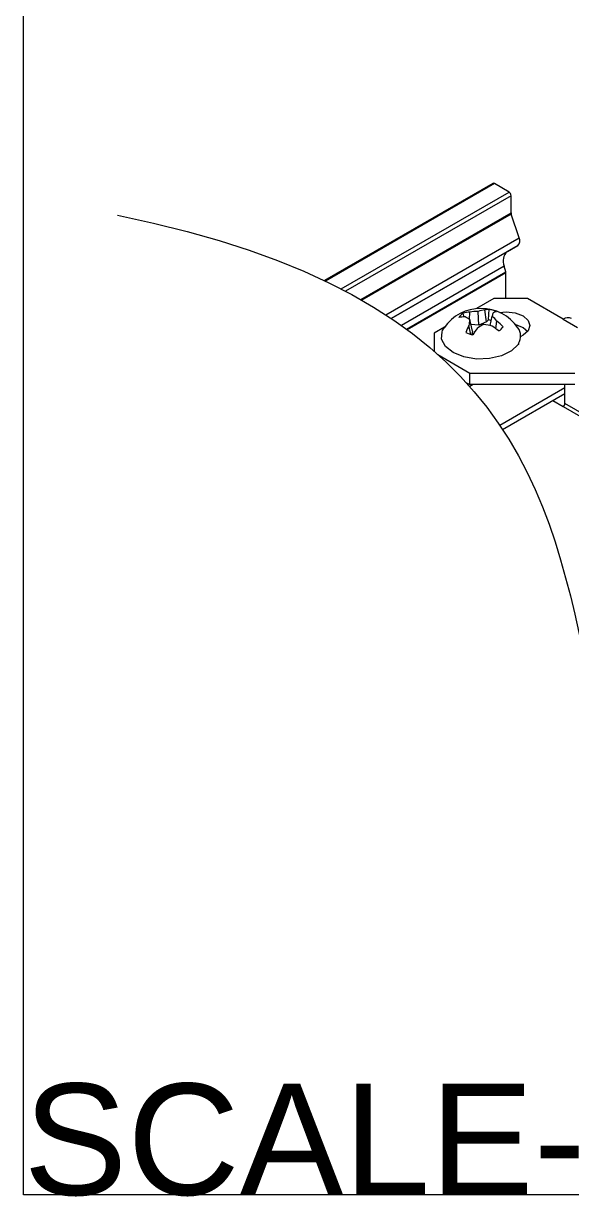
# Model space of a CAD drawing. Extents: x 0 to 8.27, y -9.61 to 0.
# Drawn here: x 0 to 1.845, y -9.614 to -5.663 of the extents above; entities that cross this region are included whole.
import ezdxf

# ---------------------------------------------------------------- set-up
doc = ezdxf.new("R2010")
doc.units = 0
doc.header["$LTSCALE"] = 0.5
doc.header["$MEASUREMENT"] = 0
for name, color, linetype in [('Dimension', 10, 'CONTINUOUS'), ('Hardware', 242, 'CONTINUOUS'), ('Housing', 150, 'CONTINUOUS'), ('Mounting', 4, 'CONTINUOUS')]:
    doc.layers.add(name, color=color, linetype=linetype)
doc.layers.add('Text-Unprinted', color=131, linetype='CONTINUOUS', plot=False)
doc.styles.add('LSAD_Standard', font='arial.ttf')

msp = doc.modelspace()

# ---------------------------------------------------------------- linework, layer by layer
at = {"layer": 'Dimension', "transparency": 16777216}
msp.add_open_spline([(0.3163, -6.3092), (1.6422, -6.5744), (1.7747, -7.2373), (2.0399, -8.5631), (2.1725, -9.226), (3.4983, -9.4912)], degree=3, knots=[0, 0, 0, 0, 1, 1, 2, 2, 2, 2], dxfattribs=at)
at = {"layer": 'Hardware', "transparency": 16777216}
for p, q in [((1.501, -6.6596), (1.5026, -6.6356)), ((1.5324, -6.6793), (1.53, -6.6329)), ((1.5586, -6.6678), (1.5526, -6.628)), ((1.5649, -6.6616), (1.5673, -6.6259)), ((1.4831, -6.6519), (1.4795, -6.6391)), ((1.5114, -6.7), (1.5022, -6.6604)), ((1.5586, -6.6678), (1.5324, -6.6793)), ((1.5649, -6.6616), (1.5586, -6.6678)), ((1.5707, -6.6806), (1.5776, -6.649)), ((1.5902, -6.6911), (1.5936, -6.6663)), ((1.4104, -6.6971), (1.4157, -6.6878)), ((1.5052, -6.7102), (1.4993, -6.6805)), ((1.5324, -6.6793), (1.5061, -6.6772)), ((1.5114, -6.7), (1.5088, -6.7111))]:
    msp.add_line(p, q, dxfattribs=at)
at = {"layer": 'Hardware', "transparency": 16777216, "flags": 128}
msp.add_lwpolyline([(1.6667, -6.741), (1.6649, -6.744), (1.6426, -6.7659), (1.6093, -6.7825), (1.5684, -6.7919), (1.5244, -6.7932), (1.4821, -6.7861), (1.4461, -6.7715), (1.4202, -6.7509), (1.4073, -6.7266), (1.4088, -6.7012), (1.4104, -6.6971)], dxfattribs=at)
at = {"layer": 'Hardware', "transparency": 16777216}
for centre, radius, start, end in [((1.5399, -6.7738), 0.151, 34.7003, 145.2997), ((1.5072, -6.742), 0.1066, 92.4946, 105.0811), ((1.5317, -6.7917), 0.1588, 90.6112, 100.5787), ((1.5649, -6.7398), 0.1125, 96.2803, 108.058), ((1.5661, -6.6693), 0.0434, 88.4097, 108.1412), ((1.5465, -6.7272), 0.1035, 64.2446, 78.4186), ((1.5957, -6.6671), 0.0334, 97.1496, 117.0627), ((1.5062, -6.6804), 0.0492, 122.9451, 146.2686), ((1.4828, -6.7546), 0.103, 88.0706, 99.7577), ((1.4441, -6.7477), 0.1048, 56.4057, 66.3348), ((1.7704, -6.7084), 0.2725, 169.8539, 174.1403), ((1.6554, -6.8782), 0.2278, 117.6306, 124.2508), ((1.5178, -6.89), 0.2159, 74.0106, 81.475), ((1.5443, -6.7467), 0.0875, 69.9677, 76.3443), ((2.7342, -6.9276), 1.1896, 165.8836, 166.4554), ((1.4747, -6.7594), 0.151, 38.0721, 47.0198), ((1.4848, -6.8108), 0.1809, 44.1888, 53.0291), ((1.695, -6.7875), 0.223, 151.3303, 157.9477), ((1.5333, -6.6106), 0.1035, 244.2446, 258.4186), ((1.8535, -6.9243), 0.4017, 144.3216, 148.0995), ((1.4438, -6.8959), 0.2517, 51.5592, 57.9954), ((1.5736, -6.6574), 0.0492, 302.9451, 326.2686), ((1.6251, -6.7164), 0.0483, 329.3385, 36.2673)]:
    msp.add_arc(centre, radius, start, end, dxfattribs=at)
at = {"layer": 'Housing', "transparency": 16777216}
for p, q in [((1.5798, -6.2019), (1.013, -6.5291)), ((1.5848, -6.2024), (1.0162, -6.5306)), ((1.6343, -6.2309), (1.5848, -6.2024)), ((1.0693, -6.5571), (1.6343, -6.2309)), ((1.6414, -6.2432), (1.0841, -6.5649)), ((1.6414, -6.3011), (1.6414, -6.2432)), ((1.1355, -6.5932), (1.6414, -6.3011)), ((1.642, -6.305), (1.1392, -6.5953)), ((1.6684, -6.3855), (1.642, -6.305)), ((1.2196, -6.6445), (1.6684, -6.3855)), ((1.6642, -6.4107), (1.238, -6.6567)), ((1.238, -6.6567), (1.6289, -6.4311)), ((1.6289, -6.4311), (1.6642, -6.4107)), ((1.6182, -6.4806), (1.2722, -6.6804)), ((1.2892, -6.6927), (1.6233, -6.4998)), ((1.6237, -6.5028), (1.2917, -6.6945)), ((1.6233, -6.4998), (1.6182, -6.4806)), ((1.6237, -6.5898), (1.6237, -6.5028)), ((1.6631, -6.6792), (1.6594, -6.6814)), ((1.4927, -6.8755), (1.4942, -6.8747)), ((1.5141, -6.8795), (1.5023, -6.8863)), ((1.6028, -7.0161), (1.8224, -6.8894)), ((1.6126, -7.0308), (1.8224, -6.9097))]:
    msp.add_line(p, q, dxfattribs=at)
for centre, radius, start, end in [((1.5819, -6.2064), 0.00503, 54.3824, 114.3071), ((1.626, -6.2439), 0.0154, 2.6055, 57.3945), ((1.6538, -6.301), 0.0125, 180.8303, 198.7806), ((1.6497, -6.3953), 0.0211, 313.2543, 27.733), ((1.6574, -6.4632), 0.043, 131.7023, 203.9301), ((1.6118, -6.503), 0.0119, 0.5722, 15.4036)]:
    msp.add_arc(centre, radius, start, end, dxfattribs=at)
at = {"layer": 'Mounting', "linetype": 'Continuous', "lineweight": 25, "transparency": 16777216}
for p, q in [((1.5834, -6.5898), (1.5249, -6.6235)), ((1.6965, -6.5898), (1.5834, -6.5898)), ((1.8167, -6.6592), (1.6965, -6.5898)), ((1.8167, -6.6592), (1.8646, -6.6868)), ((1.4172, -6.6857), (1.3824, -6.7058)), ((1.3824, -6.7058), (1.3824, -6.7673)), ((1.6813, -6.7133), (1.6736, -6.7178)), ((1.3949, -6.7783), (1.5026, -6.8405)), ((1.4894, -6.8719), (1.5026, -6.8795)), ((1.5026, -6.8405), (1.8562, -6.8405)), ((1.5026, -6.8795), (1.5026, -6.8405)), ((1.8562, -6.8795), (1.5026, -6.8795)), ((1.9527, -7.0188), (1.8224, -6.9436)), ((1.8167, -6.9534), (1.9527, -7.0319))]:
    msp.add_line(p, q, dxfattribs=at)
at = {"layer": 'Mounting', "transparency": 16777216}
for p, q in [((1.8224, -6.9436), (1.8224, -6.8795)), ((1.7817, -6.9331), (1.8167, -6.9534))]:
    msp.add_line(p, q, dxfattribs=at)
at = {"layer": 'Mounting', "linetype": 'Continuous', "lineweight": 25, "transparency": 16777216, "flags": 128}
for points in [[(1.6025, -6.6363), (1.6247, -6.6345), (1.6554, -6.638), (1.6813, -6.648), (1.6987, -6.663), (1.7047, -6.6807), (1.6987, -6.6984), (1.6813, -6.7133)], [(1.656, -6.6772), (1.6813, -6.6871), (1.6973, -6.7002)]]:
    msp.add_lwpolyline(points, dxfattribs=at)
at = {"layer": 'Mounting', "linetype": 'Continuous', "lineweight": 25, "transparency": 16777216}
msp.add_arc((1.8331, -6.682), 0.0281, 65.6929, 125.6176, dxfattribs=at)
at = {"layer": 'Mounting', "transparency": 16777216}
msp.add_arc((1.8101, -6.943), 0.0123, 302.6055, 357.3945, dxfattribs=at)
at = {"layer": 'Text-Unprinted', "ltscale": 0.5, "transparency": 16777216}
msp.add_lwpolyline([(0, 0), (8.268, 0), (8.268, -9.6084), (0, -9.6084)], close=True, dxfattribs=at)

# ---------------------------------------------------------------- texts
at = {"layer": 'Text-Unprinted', "ltscale": 0.5, "transparency": 16777216, "style": 'LSAD_Standard'}
msp.add_attdef('SCALE-X', (0, -9.6084), 'XEffectiveScaleFactor', height=0.375, dxfattribs=at)

doc.saveas('drawing.dxf')
